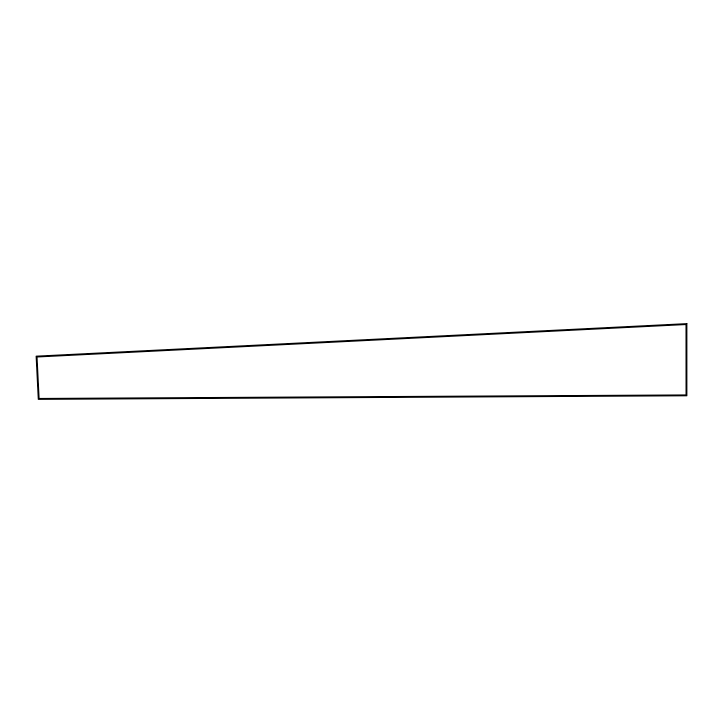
<?xml version="1.0" encoding="UTF-8"?>
<svg xmlns="http://www.w3.org/2000/svg" width="723" height="723" viewBox="0 0 723 723"><rect width="100%" height="100%" fill="white"/><g stroke="black" fill="none" stroke-linecap="round" stroke-linejoin="round"><path stroke-width="1.08" d="M686.85 323.651L36.15 356.186L38.31 399.349L686.85 395.77L686.85 323.651M686.028 324.519L37.018 356.972L39.087 398.481L686.064 394.948L686.028 324.519"/></g></svg>
